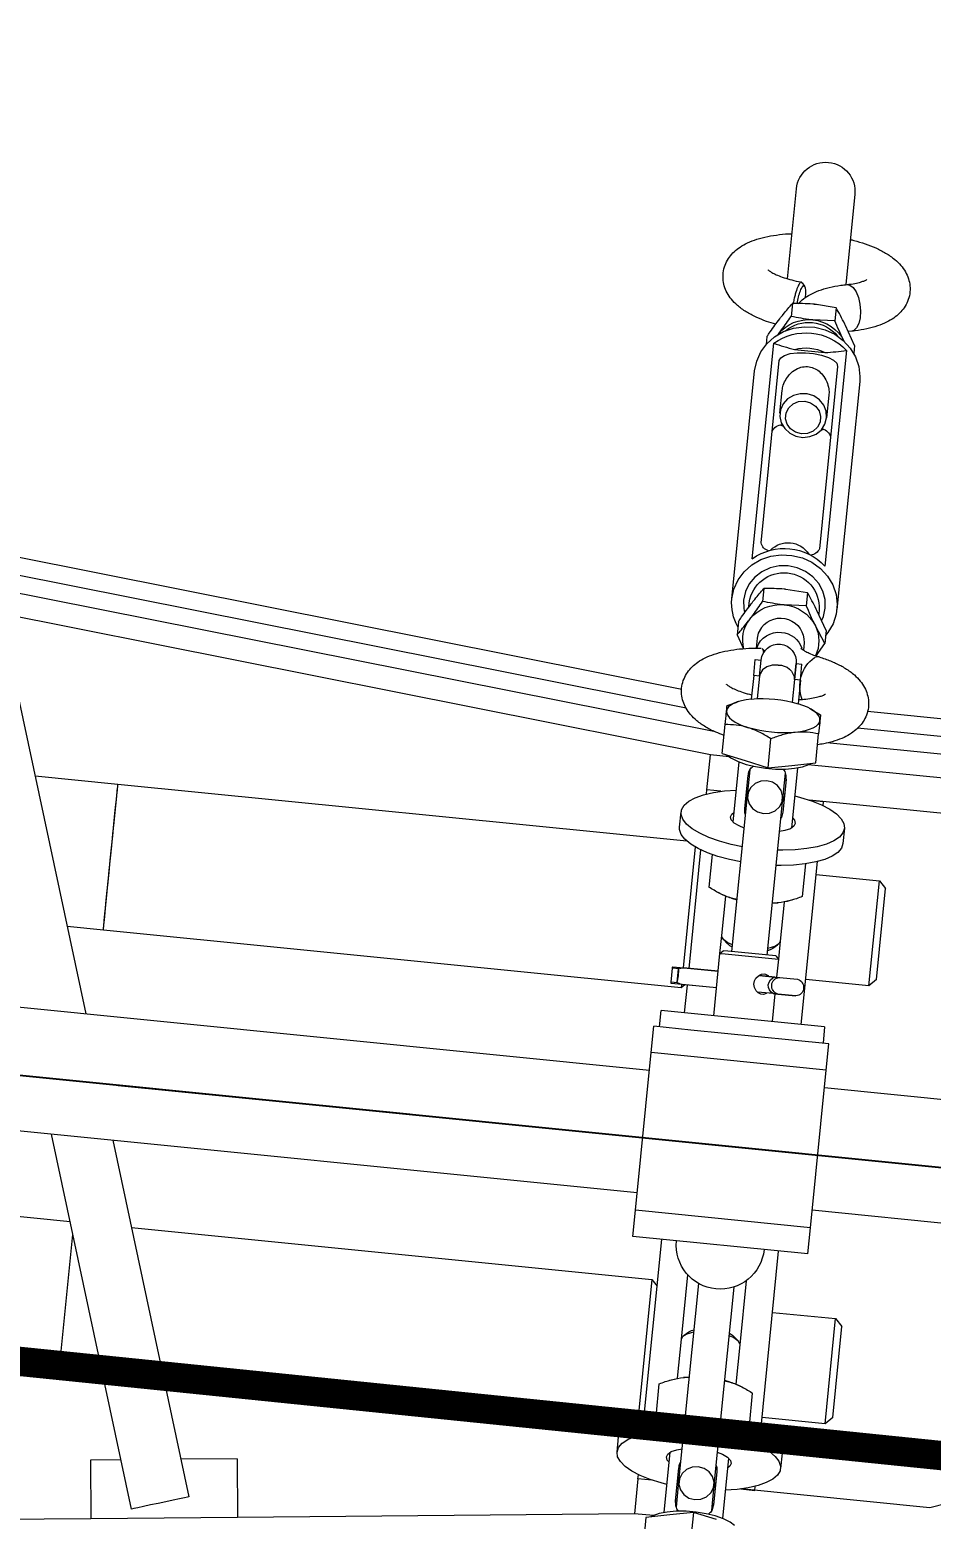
# Model space of a CAD drawing. Header units: millimetres. Extents: x -37020 to 35906, y -101 to 52234.
# Drawn here: x -38.537 to -38.23, y 323.884 to 324.392 of the extents above; entities that cross this region are included whole.
import ezdxf

# ---------------------------------------------------------------- set-up
doc = ezdxf.new("R2010")
doc.units = ezdxf.units.MM
doc.header["$PDMODE"] = 35
doc.header["$PDSIZE"] = 1
doc.linetypes.add('CENTROX2', pattern=[101.6, 63.5, -12.7, 12.7, -12.7])
doc.linetypes.add('DASHED2', pattern=[0.375, 0.25, -0.125])
for name, color, linetype in [('Catenaria', 2, 'Continuous'), ('Eje unifilar', 4, 'CENTROX2'), ('M0_EQUIPOS', 2, 'Continuous'), ('R10', 240, 'Continuous'), ('unifilar VIAS Ppales', 5, 'DASHED2')]:
    doc.layers.add(name, color=color, linetype=linetype)
doc.styles.add('Romans', font='romans.shx', dxfattribs={"width": 0.8})
doc.styles.get("Standard").update_dxf_attribs({"font": 'arial.ttf'})
doc.dimstyles.get("Standard").update_dxf_attribs({"dimtxt": 0.18, "dimasz": 0.18, "dimexe": 0.18, "dimexo": 0.0625, "dimgap": 0.09, "dimtad": 0, "dimtih": 1, "dimtoh": 1, "dimdec": 4, "dimzin": 0, "dimdsep": 46, "dimtxsty": 'Standard', "dimcen": 0.09, "dimadec": 0, "dimazin": 0, "dimtfac": 1, "dimtdec": 4, "dimtofl": 0, "dimtmove": 0, "dimatfit": 3, "dimfxl": 1, "dimtolj": 1, "dimtzin": 0, "dimarcsym": 0})

# ---------------------------------------------------------------- blocks, each defined once
blk = doc.blocks.new('enlace tol')
at = {"layer": 'Eje unifilar'}
blk.add_line((-7125.44, -43306.58, -11480), (6097.6, -44628.91, -11480), dxfattribs=at)
blk = doc.blocks.new('A$C3C3C2E3F')
at = {"layer": 'M0_EQUIPOS', "color": 1, "linetype": 'Continuous', "lineweight": 15}
for p, q in [((-10.45, -394.3), (-10.45, -969.3)), ((10.55, -969.3), (10.55, -394.3)), ((-10.95, -814.3), (-58.95, -944.3)), ((65.05, -814.3), (65.05, -977.53)), ((69.05, -814.13), (69.05, -974.75)), ((72.05, -814), (72.05, -969.79)), ((75.05, -813.88), (75.05, -968.4)), ((-58.95, -944.3), (-58.95, -976.69)), ((59.05, -944.3), (59.05, -976.69)), ((-45.25, -962.3), (-46.45, -963.5)), ((-46.45, -963.5), (-46.45, -974.3)), ((-46.45, -963.5), (-28.45, -963.5)), ((-45.25, -962.3), (-29.65, -962.3)), ((-28.45, -963.5), (-29.65, -962.3)), ((-28.45, -974.3), (-28.45, -963.5)), ((29.75, -962.3), (28.55, -963.5)), ((28.55, -963.5), (28.55, -974.3)), ((28.55, -963.5), (46.55, -963.5)), ((29.75, -962.3), (45.35, -962.3)), ((46.55, -963.5), (45.35, -962.3)), ((46.55, -974.3), (46.55, -963.5)), ((-17.95, -969.3), (-17.95, -999.3)), ((-17.95, -969.3), (-13.45, -969.3)), ((-13.45, -969.3), (-13.45, -999.3)), ((-13.45, -969.3), (13.55, -969.3)), ((13.55, -969.3), (13.55, -999.3)), ((13.55, -969.3), (18.05, -969.3)), ((18.05, -969.3), (18.05, -975.66)), ((-52.16, -970.3), (-54.78, -970.3)), ((20.85, -970.3), (18.05, -970.3)), ((20.85, -970.3), (20.85, -998.3)), ((54.87, -970.3), (52.26, -970.3)), ((-58.95, -974.3), (-58.26, -974.3)), ((-58.95, -976.69), (-58.95, -974.3)), ((-48.68, -974.3), (-17.95, -974.3)), ((20.85, -974.3), (48.78, -974.3)), ((58.35, -974.3), (59.05, -974.3)), ((59.05, -976.69), (59.05, -974.3)), ((-48.08, -976.3), (-42.5, -976.3)), ((18.05, -975.66), (18.05, -992.94)), ((25.62, -978.81), (25.62, -975.69)), ((25.62, -975.74), (25.62, -978.77)), ((28.47, -978.81), (28.47, -975.69)), ((28.47, -978.77), (28.47, -975.74)), ((48.18, -976.3), (42.59, -976.3)), ((64.66, -980.3), (65.48, -976.3)), ((65.48, -976.3), (70.45, -976.3)), ((74.47, -977.93), (73.73, -976.3)), ((83.64, -978.06), (85.87, -976.79)), ((85.87, -976.79), (88.7, -978.67)), ((88.12, -976.79), (85.87, -976.79)), ((88.12, -976.79), (91.37, -978.67)), ((130.94, -975.3), (91.88, -975.3)), ((136.95, -976.79), (135.59, -976.79)), ((136.95, -976.79), (140.2, -978.67)), ((-53.92, -979.3), (-64.25, -979.3)), ((-41.6, -978.27), (-41.74, -977.93)), ((-34.52, -979.3), (-41.25, -979.3)), ((-23.54, -979.3), (-34.52, -979.3)), ((-33.18, -980.44), (-33.85, -979.67)), ((25.62, -979.3), (20.85, -979.3)), ((25.62, -978.77), (25.62, -979.54)), ((25.62, -979.58), (25.62, -978.81)), ((25.62, -979.54), (25.62, -982.29)), ((25.62, -979.58), (25.62, -979.54)), ((25.62, -979.58), (25.62, -982.29)), ((28.47, -979.54), (28.47, -978.77)), ((28.47, -979.58), (28.47, -978.81)), ((31.55, -979.3), (28.47, -979.3)), ((28.47, -982.29), (28.47, -979.54)), ((28.47, -979.54), (28.47, -979.58)), ((28.47, -979.58), (28.47, -982.3)), ((32.05, -979.8), (31.55, -979.3)), ((34.61, -979.3), (31.55, -979.3)), ((31.55, -988.39), (31.55, -979.3)), ((32.05, -979.8), (32.05, -987.99)), ((33.94, -979.67), (33.28, -980.44)), ((41.34, -979.3), (34.61, -979.3)), ((41.83, -977.93), (41.69, -978.27)), ((64.34, -979.3), (54.01, -979.3)), ((74.63, -978.27), (74.49, -977.93)), ((91.53, -978.3), (90.73, -978.3)), ((135.95, -978.07), (99.02, -978.07)), ((133.11, -979.3), (101.86, -979.3)), ((139.31, -977.5), (139.18, -978.08)), ((162.55, -979.3), (147.17, -979.3)), ((-64.56, -980.3), (-63.74, -984.3)), ((-58.73, -981.3), (-63.11, -981.3)), ((-58.73, -981.3), (-63.11, -981.3)), ((-62.23, -981.3), (-62.23, -981.07)), ((-56.47, -981.05), (-62.08, -981.05)), ((-61.91, -981.3), (-61.91, -981.05)), ((-61.9, -981.3), (-61.9, -981.05)), ((-59.62, -981.05), (-59.64, -981.3)), ((-24.83, -981.3), (-58.73, -981.3)), ((-24.83, -981.3), (-58.73, -981.3)), ((-40.89, -981.3), (-41.01, -980.3)), ((58.82, -981.3), (32.05, -981.3)), ((62.17, -981.05), (56.56, -981.05)), ((63.2, -981.3), (58.82, -981.3)), ((59.73, -981.3), (59.71, -981.05)), ((62, -981.05), (62, -981.3)), ((62, -981.05), (62, -981.3)), ((62.32, -981.07), (62.32, -981.3)), ((63.84, -984.3), (64.66, -980.3)), ((79.26, -980.3), (75.22, -980.3)), ((79.26, -981.3), (75.39, -981.3)), ((79.26, -980.3), (79.26, -981.3)), ((79.26, -980.3), (82, -980.3)), ((82, -981.3), (79.26, -981.3)), ((79.26, -981.3), (82, -981.3)), ((82, -981.3), (82, -980.3)), ((85.67, -980.3), (84.4, -980.3)), ((91.95, -980.55), (91.74, -984.3)), ((94.2, -980.55), (91.95, -980.55)), ((94.2, -980.55), (94.41, -984.3)), ((128.1, -980.3), (124.2, -980.3)), ((135.24, -986.9), (135.24, -981.7)), ((140.78, -980.55), (140.57, -984.3)), ((143.03, -980.55), (140.78, -980.55)), ((143.03, -980.55), (143.24, -984.3)), ((-63.74, -984.3), (-68.71, -984.3)), ((-63.74, -984.3), (-64.56, -988.3)), ((63.84, -984.3), (68.81, -984.3)), ((64.66, -988.3), (63.84, -984.3)), ((143.28, -984.35), (143.25, -983.77)), ((-63.1, -987.3), (-58.73, -987.3)), ((-63.1, -987.3), (-58.73, -987.3)), ((-62.23, -987.52), (-62.23, -987.3)), ((-62.08, -987.55), (-56.47, -987.55)), ((-61.91, -987.55), (-61.91, -987.3)), ((-61.9, -987.55), (-61.9, -987.3)), ((-58.73, -987.3), (-24.83, -987.3)), ((-58.73, -987.3), (-24.83, -987.3)), ((32.05, -987.3), (58.82, -987.3)), ((40.99, -987.3), (41.1, -988.3)), ((56.56, -987.55), (62.17, -987.55)), ((58.82, -987.3), (63.21, -987.3)), ((62, -987.3), (62, -987.55)), ((62, -987.3), (62, -987.55)), ((62.32, -987.3), (62.32, -987.52)), ((79.26, -987.3), (75.39, -987.3)), ((79.26, -987.3), (82, -987.3)), ((79.26, -987.3), (79.26, -988.3)), ((79.26, -987.3), (82, -987.3)), ((82, -988.3), (82, -987.3)), ((83.97, -987.33), (83.5, -986.77)), ((146.69, -986.75), (146.15, -986.28)), ((-64.56, -988.3), (-65.39, -992.3)), ((-64.25, -989.3), (-53.92, -989.3)), ((-41.25, -989.3), (-34.52, -989.3)), ((-34.52, -989.3), (-23.54, -989.3)), ((-33.85, -988.92), (-33.18, -988.16)), ((20.85, -989.3), (31.55, -989.3)), ((25.62, -989.3), (25.62, -995.17)), ((25.62, -989.3), (25.62, -995.24)), ((28.47, -995.17), (28.47, -989.3)), ((28.47, -989.3), (28.47, -995.24)), ((31.55, -989.3), (31.55, -988.39)), ((31.55, -989.3), (32.05, -988.8)), ((31.55, -989.3), (34.61, -989.3)), ((32.05, -987.99), (32.05, -988.8)), ((33.28, -988.16), (33.94, -988.92)), ((34.61, -989.3), (41.34, -989.3)), ((54.01, -989.3), (64.34, -989.3)), ((65.48, -992.3), (64.66, -988.3)), ((79.26, -988.3), (75.22, -988.3)), ((79.26, -988.3), (82, -988.3)), ((83.93, -988.3), (85.67, -988.3)), ((94.2, -988.05), (91.95, -988.05)), ((101.86, -989.3), (133.11, -989.3)), ((124.2, -988.3), (128.1, -988.3)), ((143.03, -988.05), (140.78, -988.05)), ((147.12, -989.3), (162.55, -989.3)), ((-65.39, -992.3), (-70.35, -992.3)), ((-64.95, -991.07), (-64.95, -994.3)), ((-58.95, -991.91), (-58.95, -994.3)), ((-48.08, -992.3), (-42.5, -992.3)), ((-41.74, -990.67), (-41.6, -990.32)), ((41.69, -990.32), (41.83, -990.67)), ((48.18, -992.3), (42.59, -992.3)), ((59.05, -991.91), (59.05, -994.3)), ((65.05, -991.07), (65.05, -994.3)), ((65.48, -992.3), (70.45, -992.3)), ((73.73, -992.3), (74.47, -990.66)), ((74.48, -990.67), (74.63, -990.32)), ((85.87, -991.8), (83.61, -990.49)), ((88.12, -991.8), (85.87, -991.8)), ((90.74, -990.3), (91.53, -990.3)), ((99.02, -990.52), (135.95, -990.52)), ((136.95, -991.8), (135.59, -991.8)), ((-64.95, -994.3), (-72.31, -1061.57)), ((-58.95, -994.3), (-64.95, -994.3)), ((-58.95, -994.3), (-58.26, -994.3)), ((-48.68, -994.3), (-17.95, -994.3)), ((-24.95, -995.3), (-25.95, -994.3)), ((18.05, -992.94), (18.05, -999.3)), ((20.85, -994.3), (25.62, -994.3)), ((25.62, -994.73), (25.05, -995.3)), ((25.62, -995.17), (25.62, -997.08)), ((28.47, -994.3), (48.78, -994.3)), ((28.47, -997.08), (28.47, -995.17)), ((58.35, -994.3), (59.05, -994.3)), ((59.05, -994.3), (65.05, -994.3)), ((65.05, -994.3), (89.09, -1241.83)), ((69.05, -993.9), (69.05, -994.1)), ((69.05, -994.1), (93.07, -1241.45)), ((91.88, -993.3), (130.94, -993.3)), ((-49.95, -996.84), (-49.95, -1076.5)), ((-24.95, -995.3), (-49.09, -995.3)), ((-24.95, -1084.5), (-24.95, -995.3)), ((25.05, -995.3), (25.05, -1094.3)), ((25.62, -995.3), (25.05, -995.3)), ((25.85, -996.05), (25.85, -997.11)), ((25.85, -997.11), (28.24, -997.11)), ((28.21, -996.12), (25.88, -996.12)), ((28.24, -996.05), (28.24, -997.11)), ((49.18, -995.3), (28.47, -995.3)), ((50.05, -1094.3), (50.05, -996.84)), ((-54.78, -998.3), (-52.16, -998.3)), ((-17.95, -999.3), (-13.45, -999.3)), ((-13.45, -999.3), (13.55, -999.3)), ((-10.45, -999.3), (-10.45, -2289.3)), ((10.55, -2289.3), (10.55, -999.3)), ((13.55, -999.3), (18.05, -999.3)), ((18.05, -998.3), (20.85, -998.3)), ((52.26, -998.3), (54.87, -998.3)), ((72.56, -999.2), (83.9, -1116.02)), ((75.67, -1000.25), (86.89, -1115.76)), ((-72.31, -1061.57), (-75.02, -1086.42)), ((-62.37, -1062.65), (-72.31, -1061.57)), ((-62.37, -1062.65), (-63.41, -1072.2)), ((-10.45, -1089.14), (-69.65, -1070.2)), ((-72.69, -1079.72), (-10.45, -1099.64)), ((-64.52, -1082.34), (-65.08, -1087.5)), ((-75.02, -1086.42), (-111.45, -1419.6)), ((-65.08, -1087.5), (-75.02, -1086.42)), ((-49.95, -1087), (-49.95, -1094.3)), ((-49.95, -1094.3), (-49.95, -1240.78)), ((-49.95, -1094.3), (-27.14, -1094.3)), ((-24.95, -1206.74), (-24.95, -1095)), ((63.69, -1112.86), (10.55, -1095.86)), ((25.05, -1094.3), (25.05, -1100.5)), ((50.05, -1108.49), (50.05, -1094.3))]:
    blk.add_line(p, q, dxfattribs=at)
at = {"layer": 'M0_EQUIPOS', "color": 1, "linetype": 'Continuous', "lineweight": 15, "flags": 128}
for points in [[(-49.92, -981.3), (-50.13, -979.33), (-50.47, -977.3), (-50.93, -975.44), (-51.48, -973.82), (-52.12, -972.47), (-52.83, -971.42), (-53.59, -970.71), (-54.38, -970.34), (-55.18, -970.34), (-55.97, -970.71), (-56.73, -971.42), (-57.44, -972.47), (-58.08, -973.82), (-58.63, -975.44), (-59.09, -977.3), (-59.42, -979.3)], [(-47.31, -981.3), (-47.51, -979.33), (-47.86, -977.3), (-48.31, -975.44), (-48.86, -973.82), (-49.5, -972.47), (-50.21, -971.42), (-50.97, -970.71), (-51.76, -970.34), (-52.16, -970.3)], [(52.26, -970.3), (51.46, -970.48), (50.68, -971.02), (49.95, -971.9), (49.27, -973.11), (48.67, -974.6), (48.17, -976.35), (47.76, -978.3), (47.48, -980.4), (47.4, -981.3)], [(54.87, -970.3), (54.08, -970.48), (53.3, -971.02), (52.56, -971.9), (51.89, -973.11), (51.29, -974.6), (50.78, -976.35), (50.38, -978.3), (50.1, -980.4), (50.02, -981.3)], [(59.52, -979.3), (59.37, -978.3), (58.97, -976.35), (58.46, -974.6), (57.86, -973.11), (57.18, -971.9), (56.45, -971.02), (55.67, -970.48), (54.87, -970.3)], [(-65.22, -977.11), (-64.75, -977.93), (-64.3, -979.12), (-63.95, -980.55), (-63.73, -982.16), (-63.63, -983.87), (-63.66, -985.59), (-63.83, -987.26), (-64.11, -988.79), (-64.51, -990.11), (-65, -991.15), (-65.22, -991.49)], [(65.31, -991.49), (64.84, -990.67), (64.39, -989.48), (64.05, -988.05), (63.82, -986.44), (63.72, -984.73), (63.76, -983), (63.92, -981.34), (64.21, -979.81), (64.61, -978.49), (65.09, -977.44), (65.31, -977.11)], [(72.76, -976.3), (72.39, -976.37), (72.02, -976.57), (71.67, -976.91), (71.34, -977.37), (71.03, -977.95), (70.75, -978.64), (70.5, -979.43), (70.3, -980.3)], [(72.76, -976.3), (73.13, -976.37), (73.49, -976.57), (73.84, -976.91), (74.18, -977.37), (74.49, -977.95), (74.77, -978.64), (75.01, -979.43), (75.22, -980.3)], [(91.88, -993.3), (93.58, -993.11), (95.2, -992.57), (96.69, -991.69), (97.98, -990.5), (99.02, -989.06), (99.77, -987.42), (100.2, -985.66), (100.28, -983.84), (100.03, -982.04), (99.44, -980.34), (98.53, -978.79), (97.36, -977.47), (95.96, -976.43), (94.4, -975.71), (92.73, -975.34), (91.03, -975.34), (89.36, -975.71), (87.8, -976.43), (87.24, -976.79)], [(89.7, -977.7), (90.43, -977.47), (91.88, -977.3), (93.34, -977.47), (94.72, -977.99), (95.96, -978.83), (97, -979.93), (97.78, -981.26), (98.26, -982.74), (98.43, -984.3), (98.26, -985.86), (97.78, -987.34), (97, -988.66), (95.96, -989.77), (94.72, -990.61), (93.34, -991.12), (91.88, -991.3), (91.88, -991.3)], [(130.94, -993.3), (132.64, -993.11), (134.26, -992.57), (135.75, -991.69), (137.04, -990.5), (138.08, -989.06), (138.83, -987.42), (139.26, -985.66), (139.35, -983.84), (139.09, -982.04), (138.5, -980.34), (137.6, -978.79), (136.42, -977.47), (135.03, -976.43), (133.46, -975.71), (131.79, -975.34), (130.94, -975.3)], [(147.15, -979.1), (147.11, -978.6), (146.75, -978), (146.07, -977.43), (145.14, -976.94), (144.04, -976.57), (142.87, -976.35), (141.73, -976.3), (140.72, -976.44), (139.94, -976.74), (139.45, -977.17), (139.32, -977.49)], [(-53.12, -981.3), (-53.38, -980.37), (-53.79, -979.48), (-54.27, -978.93), (-54.78, -978.74), (-55.29, -978.93), (-55.64, -979.3)], [(-33.1, -981.3), (-33.4, -980.42), (-33.81, -979.71), (-34.28, -979.35), (-34.52, -979.3)], [(34.61, -979.3), (34.14, -979.48), (33.69, -980.03), (33.32, -980.89), (33.19, -981.3)], [(54.87, -978.74), (54.36, -978.93), (53.89, -979.48), (53.48, -980.37), (53.21, -981.3)], [(55.74, -979.3), (55.38, -978.93), (54.87, -978.74)], [(83.51, -977.5), (83.53, -977.71), (83.33, -978.3)], [(133.11, -989.3), (133.61, -989.1), (134.07, -988.5), (134.46, -987.57), (134.73, -986.38), (134.87, -985.01), (134.87, -983.59), (134.73, -982.22), (134.46, -981.02), (134.07, -980.09), (133.61, -979.5), (133.11, -979.3)], [(-61.53, -984.3), (-61.36, -983.27), (-60.87, -982.37), (-60.13, -981.7), (-59.21, -981.34), (-58.24, -981.34), (-57.32, -981.7), (-56.58, -982.37), (-56.09, -983.27), (-55.92, -984.3), (-56.09, -985.32), (-56.58, -986.23), (-57.32, -986.9), (-58.24, -987.25), (-59.21, -987.25), (-60.13, -986.9), (-60.87, -986.23), (-61.36, -985.32), (-61.53, -984.3)], [(-61.53, -984.3), (-61.36, -983.27), (-60.87, -982.37), (-60.13, -981.7), (-59.21, -981.34), (-58.24, -981.34), (-57.32, -981.7), (-56.58, -982.37), (-56.09, -983.27), (-55.92, -984.3), (-56.09, -985.32), (-56.58, -986.23), (-57.32, -986.9), (-58.24, -987.25), (-59.21, -987.25), (-60.13, -986.9), (-60.87, -986.23), (-61.36, -985.32), (-61.53, -984.3)], [(-41.01, -980.3), (-40.84, -981.24), (-40.83, -981.3)], [(25.62, -980.69), (25.52, -980.77), (25.32, -981.2), (25.32, -981.67), (25.5, -982.13), (25.83, -982.56), (26.33, -982.89), (26.9, -983.04), (27.47, -982.99), (27.97, -982.78), (28.4, -982.41), (28.7, -981.93), (28.8, -981.43), (28.8, -981.43)], [(33.28, -980.44), (33.01, -980.85), (32.81, -981.3)], [(40.93, -981.3), (40.94, -981.24), (41.1, -980.3)], [(61.62, -984.3), (61.46, -985.32), (60.97, -986.23), (60.22, -986.9), (59.31, -987.25), (58.33, -987.25), (57.42, -986.9), (56.67, -986.23), (56.18, -985.32), (56.02, -984.3), (56.18, -983.27), (56.67, -982.37), (57.42, -981.7), (58.33, -981.34), (59.31, -981.34), (60.22, -981.7), (60.97, -982.37), (61.46, -983.27), (61.62, -984.3)], [(124.2, -980.3), (125.3, -980.48), (126.3, -980.99), (127.12, -981.8), (127.68, -982.84), (127.92, -984), (127.84, -985.19), (127.43, -986.3), (126.74, -987.23), (125.82, -987.9), (124.75, -988.25), (123.64, -988.25), (122.57, -987.9), (121.65, -987.23), (120.96, -986.3), (120.55, -985.19), (120.47, -984), (120.72, -982.84), (121.27, -981.8), (122.09, -980.99), (123.09, -980.48), (124.2, -980.3)], [(121.04, -984.3), (121.21, -985.32), (121.69, -986.23), (122.44, -986.9), (123.35, -987.25), (124.33, -987.25), (125.24, -986.9), (125.99, -986.23), (126.48, -985.32), (126.65, -984.3), (126.48, -983.27), (125.99, -982.37), (125.24, -981.7), (124.33, -981.34), (123.35, -981.34), (122.44, -981.7), (121.69, -982.37), (121.21, -983.27), (121.04, -984.3)], [(122.04, -981.03), (122.07, -980.94), (122.18, -980.67)], [(81.44, -984.3), (81.3, -985.32), (80.93, -986.23), (80.35, -986.9), (79.64, -987.25), (79.26, -987.3)], [(-54.78, -998.3), (-53.98, -998.12), (-53.2, -997.58), (-52.47, -996.7), (-51.79, -995.49), (-51.19, -994), (-50.69, -992.25), (-50.29, -990.3), (-50, -988.19), (-49.92, -987.3)], [(-54.78, -989.86), (-54.27, -989.67), (-53.79, -989.11), (-53.38, -988.23), (-53.12, -987.3)], [(-52.16, -998.3), (-51.36, -998.12), (-50.59, -997.58), (-49.85, -996.7), (-49.18, -995.49), (-48.58, -994), (-48.07, -992.25), (-47.67, -990.3), (-47.39, -988.19), (-47.31, -987.3)], [(-40.83, -987.3), (-40.84, -987.36), (-41.01, -988.3)], [(-34.52, -989.3), (-34.04, -989.11), (-33.6, -988.57), (-33.22, -987.71), (-33.1, -987.3)], [(-33.18, -988.16), (-32.91, -987.75), (-32.72, -987.3)], [(33.19, -987.3), (33.49, -988.18), (33.91, -988.88), (34.37, -989.25), (34.61, -989.3)], [(41.1, -988.3), (40.94, -987.36), (40.93, -987.3)], [(47.4, -987.3), (47.61, -989.26), (47.95, -991.3), (48.41, -993.15), (48.96, -994.78), (49.6, -996.13), (50.31, -997.18), (51.07, -997.89), (51.86, -998.25), (52.26, -998.3)], [(50.02, -987.3), (50.23, -989.26), (50.57, -991.3), (51.02, -993.15), (51.58, -994.78), (52.22, -996.13), (52.92, -997.18), (53.68, -997.89), (54.47, -998.25), (55.27, -998.25), (56.06, -997.89), (56.82, -997.18), (57.53, -996.13), (58.17, -994.78), (58.73, -993.15), (59.18, -991.3), (59.52, -989.3)], [(53.21, -987.3), (53.48, -988.23), (53.89, -989.11), (54.36, -989.67), (54.87, -989.86), (55.38, -989.67), (55.74, -989.3)], [(122.18, -987.93), (122.07, -987.65), (122.04, -987.57)], [(-59.42, -989.3), (-59.27, -990.3), (-58.87, -992.25), (-58.37, -994), (-57.77, -995.49), (-57.09, -996.7), (-56.35, -997.58), (-55.58, -998.12), (-54.78, -998.3)], [(-55.64, -989.3), (-55.29, -989.67), (-54.78, -989.86)], [(72.76, -992.3), (72.39, -992.23), (72.02, -992.03), (71.67, -991.69), (71.34, -991.23), (71.03, -990.65), (70.75, -989.96), (70.5, -989.17), (70.3, -988.3)], [(75.22, -988.3), (75.01, -989.17), (74.77, -989.96), (74.49, -990.65), (74.18, -991.23), (73.84, -991.69), (73.49, -992.03), (73.13, -992.23), (72.76, -992.3)], [(85.67, -988.3), (86.5, -988.2), (87.54, -987.76)], [(91.88, -991.3), (90.43, -991.12), (89.78, -990.93)], [(-69.65, -1070.2), (-69.7, -1070.38), (-69.87, -1070.89), (-70.13, -1071.71), (-70.47, -1072.77), (-70.86, -1073.99), (-71.27, -1075.29), (-71.68, -1076.56), (-72.05, -1077.71), (-72.35, -1078.66), (-72.57, -1079.33), (-72.68, -1079.68), (-72.69, -1079.72)], [(25.05, -1094.3), (25.23, -1094.3), (25.76, -1094.3), (26.63, -1094.3), (27.82, -1094.3), (29.29, -1094.3), (30.99, -1094.3), (32.89, -1094.3), (34.91, -1094.3), (37.02, -1094.3), (39.13, -1094.3), (41.21, -1094.3), (43.17, -1094.3), (44.98, -1094.3), (46.57, -1094.3), (47.9, -1094.3), (48.94, -1094.3), (49.64, -1094.3), (50, -1094.3), (50.05, -1094.3)], [(25.05, -1094.3), (25.05, -1094.3), (25.29, -1094.3), (25.88, -1094.3), (26.81, -1094.3), (28.05, -1094.3), (29.56, -1094.3), (31.3, -1094.3), (33.22, -1094.3), (35.26, -1094.3), (37.37, -1094.3), (39.48, -1094.3), (41.54, -1094.3), (43.49, -1094.3), (45.26, -1094.3), (46.81, -1094.3), (48.1, -1094.3), (49.08, -1094.3), (49.73, -1094.3), (50.03, -1094.3), (50.05, -1094.3)]]:
    blk.add_lwpolyline(points, dxfattribs=at)
at = {"layer": 'M0_EQUIPOS', "color": 1, "linetype": 'Continuous', "lineweight": 15}
for centre, radius, start, end in [((27.05, -975.97), 1.45, 10.9623, 169.0376), ((-17.95, -984.3), 7.5, 90, 270), ((25.85, -975.74), 0.23, 169.0376, 180), ((28.25, -975.74), 0.23, 360, 10.9623), ((-52.32, -982.5), 11.53, 11.0314, 21.5302), ((27.05, -978.54), 1.45, 190.9623, 349.0376), ((27.05, -979.05), 1.52, 200.3383, 339.6617), ((28.25, -978.77), 0.23, 349.0376, 360), ((52.15, -982.43), 11.25, 158.3425, 169.0959), ((78.78, -974.2), 6.12, 243.1797, 317.9982), ((85.67, -983.54), 5.74, 58.0477, 110.5397), ((85.16, -984.22), 6.59, 359.3168, 57.4), ((91.22, -984.3), 6.01, 272.903, 87.097), ((91.93, -984.3), 9.44, 318.7315, 41.2685), ((102.42, -981.02), 1.81, 107.9313, 168.5737), ((120.34, -981.13), 1.94, 7.4892, 71.1731), ((128.86, -984.3), 9.44, 318.7315, 41.2685), ((133.98, -984.22), 6.59, 359.3234, 57.3784), ((133.85, -984.3), 6.26, 314.6888, 45.3112), ((162.55, -984.3), 5, 360, 90), ((-35.45, -982.23), 2.88, 18.7757, 38.3026), ((90.89, -984.3), 20.97, 169.0051, 190.9949), ((54.63, -984.3), 20.97, 349.0051, 10.9949), ((78.78, -983.93), 2.68, 352.1754, 79.8121), ((82, -984.3), 3, 270, 90), ((83.02, -984.23), 4.01, 359.0474, 65.2), ((85.43, -984.33), 4.03, 301.5546, 86.5637), ((98.23, -984.3), 4.15, 308.0151, 51.9849), ((128.26, -984.3), 7.46, 339.6058, 20.3942), ((83.11, -984.41), 3.91, 282.6177, 1.6593), ((85.16, -984.38), 6.59, 302.5997, 0.6831), ((133.98, -984.38), 6.59, 302.6222, 0.676), ((162.55, -984.3), 5, 270, 360), ((35.55, -986.37), 2.89, 198.7399, 218.2368), ((-52.33, -986.09), 11.53, 338.4725, 348.9659), ((52.16, -986.17), 11.26, 190.9051, 201.6565), ((85.67, -985.07), 5.73, 249.0076, 301.9867), ((102.42, -987.57), 1.81, 191.4259, 252.0665), ((120.34, -987.47), 1.94, 288.8293, 352.5084), ((91.9, -985.27), 8.03, 234.4762, 269.8359)]:
    blk.add_arc(centre, radius, start, end, dxfattribs=at)
for centre, major_axis, ratio, start_param, end_param in [((27.05, -994.82), (0, 2.18), 0.664664, 1.762125, 2.208164), ((27.05, -994.82), (0, 2.18), 0.664664, 4.075021, 4.52106), ((25.85, -997.08), (0.23, 0), 0.133892, 2.950264, 4.712389), ((27.05, -996.27), (1.45, 0), 0.171089, 0.637368, 2.504225), ((28.25, -997.08), (0.23, 0), 0.133892, 4.712389, 6.474514)]:
    blk.add_ellipse(centre, major_axis=major_axis, ratio=ratio, start_param=start_param, end_param=end_param, dxfattribs=at)
for points, knots in [([(83.51, -977.5), (83.44, -977.15), (83.22, -976.14), (82.75, -974.56), (82.03, -972.79), (81.17, -971.31), (80.19, -970.13), (79.15, -969.28), (78.02, -968.67), (76.75, -968.31), (75.42, -968.26), (74.13, -968.54), (72.98, -969.07), (71.97, -969.81), (71.06, -970.76), (70.23, -971.96), (69.49, -973.45), (68.93, -974.92), (68.68, -975.95), (68.59, -976.3)], [0, 0, 0, 0, 0.037471, 0.110792, 0.186664, 0.266865, 0.329462, 0.385208, 0.43724, 0.487495, 0.542133, 0.593958, 0.644513, 0.696197, 0.75164, 0.813729, 0.884391, 0.960555, 1, 1, 1, 1]), ([(154.83, -979.3), (154.8, -979.1), (154.69, -978.2), (154.37, -976.68), (153.85, -974.79), (153.16, -973.02), (152.32, -971.51), (151.37, -970.29), (150.34, -969.39), (149.22, -968.75), (147.97, -968.34), (146.63, -968.25), (145.32, -968.48), (144.15, -968.98), (143.12, -969.7), (142.2, -970.62), (141.36, -971.78), (140.6, -973.23), (139.94, -974.96), (139.54, -976.44), (139.35, -977.31), (139.31, -977.5)], [0, 0, 0, 0, 0.01816, 0.082308, 0.147931, 0.216004, 0.287837, 0.345689, 0.396768, 0.444133, 0.48967, 0.539497, 0.58654, 0.632228, 0.678613, 0.728035, 0.783109, 0.845859, 0.914292, 0.981909, 1, 1, 1, 1]), ([(-41.01, -980.3), (-41.03, -980.2), (-41.18, -979.49), (-41.61, -978.13), (-42.2, -976.91), (-42.5, -976.3)], [0, 0, 0, 0, 0.070083, 0.530811, 1, 1, 1, 1]), ([(42.59, -976.3), (42.27, -976.95), (41.63, -978.26), (41.28, -979.61), (41.1, -980.3)], [0, 0, 0, 0, 0.495435, 1, 1, 1, 1]), ([(70.45, -976.3), (70.5, -976.95), (70.61, -978.26), (70.4, -979.61), (70.3, -980.3)], [0, 0, 0, 0, 0.495472, 1, 1, 1, 1]), ([(72.76, -976.3), (72.63, -976.3), (72.05, -976.3), (71.15, -976.3), (70.45, -976.3)], [0, 0, 0, 0, 0.214403, 1, 1, 1, 1]), ([(73.73, -976.3), (73.7, -976.3), (73.56, -976.3), (73.12, -976.3), (72.76, -976.3)], [0, 0, 0, 0, 0.188699, 1, 1, 1, 1]), ([(75.94, -980.25), (75.98, -979.96), (76.09, -979.17), (76.36, -978.07), (76.68, -977.03), (76.99, -976.32), (77.21, -975.93), (77.34, -975.79), (77.3, -975.82), (77.3, -975.82)], [0, 0, 0, 0, 0.11423, 0.31659, 0.512334, 0.679761, 0.835802, 0.983031, 1, 1, 1, 1]), ([(147.15, -979.1), (147.2, -978.86), (147.35, -978.19), (147.63, -977.25), (147.96, -976.44), (148.2, -975.98), (148.35, -975.8), (148.32, -975.83), (148.31, -975.83)], [0, 0, 0, 0, 0.1277181, 0.3614898, 0.5862425, 0.7737651, 0.9499173, 1, 1, 1, 1]), ([(84.67, -980.76), (84.67, -980.76), (84.69, -980.78), (84.52, -980.55), (84.27, -980.05), (83.96, -979.26), (83.7, -978.37), (83.56, -977.73), (83.51, -977.5)], [0, 0, 0, 0, 0.086557, 0.264049, 0.452364, 0.655762, 0.873827, 1, 1, 1, 1]), ([(88.7, -978.67), (88.78, -978.71), (89.81, -979.35), (90.92, -979.97), (91.95, -980.55)], [0, 0, 0, 0, 0.070282, 1, 1, 1, 1]), ([(91.37, -978.67), (91.44, -978.71), (92.46, -979.35), (93.36, -979.97), (94.2, -980.55)], [0, 0, 0, 0, 0.07013, 1, 1, 1, 1]), ([(135.24, -981.7), (135.34, -981.07), (135.54, -979.8), (135.82, -978.65), (135.95, -978.07)], [0, 0, 0, 0, 0.495455, 1, 1, 1, 1]), ([(137.53, -978.67), (137.61, -978.71), (138.63, -979.35), (139.75, -979.97), (140.78, -980.55)], [0, 0, 0, 0, 0.0700767, 1, 1, 1, 1]), ([(140.2, -978.67), (140.27, -978.71), (141.29, -979.35), (142.19, -979.97), (143.03, -980.55)], [0, 0, 0, 0, 0.070352, 1, 1, 1, 1]), ([(143.09, -987.05), (143.4, -986.79), (144.07, -986.22), (144.9, -985.12), (145.69, -983.75), (146.37, -982.08), (146.85, -980.49), (147.08, -979.45), (147.15, -979.1)], [0, 0, 0, 0, 0.142094, 0.303397, 0.48696, 0.69077, 0.89628, 1, 1, 1, 1]), ([(-62.08, -981.05), (-62.36, -981.08), (-62.94, -981.14), (-63.5, -981.44), (-63.73, -981.73), (-63.79, -981.81)], [0, 0, 0, 0, 0.417379, 0.832203, 1, 1, 1, 1]), ([(-59.17, -981.05), (-58.87, -981.06), (-58.48, -981.08), (-58.2, -981.26), (-58.13, -981.3)], [0, 0, 0, 0, 0.774367, 1, 1, 1, 1]), ([(-55.3, -981.3), (-55.37, -981.27), (-55.73, -981.07), (-56.13, -981.06), (-56.47, -981.05)], [0, 0, 0, 0, 0.168771, 1, 1, 1, 1]), ([(28.8, -981.43), (28.78, -981.28), (28.75, -980.99), (28.56, -980.77), (28.47, -980.68)], [0, 0, 0, 0, 0.533251, 1, 1, 1, 1]), ([(41.1, -980.3), (41.08, -980.39), (41.01, -980.73), (40.99, -981.06), (40.98, -981.3)], [0, 0, 0, 0, 0.283363, 1, 1, 1, 1]), ([(56.56, -981.05), (56.25, -981.06), (55.85, -981.08), (55.48, -981.26), (55.39, -981.3)], [0, 0, 0, 0, 0.774216, 1, 1, 1, 1]), ([(58.23, -981.3), (58.28, -981.27), (58.55, -981.07), (58.94, -981.06), (59.26, -981.05)], [0, 0, 0, 0, 0.168348, 1, 1, 1, 1]), ([(63.91, -981.79), (63.9, -981.78), (63.7, -981.48), (63.14, -981.17), (62.48, -981.09), (62.17, -981.05)], [0, 0, 0, 0, 0.026518, 0.555778, 1, 1, 1, 1]), ([(70.3, -980.3), (70.28, -980.39), (70.12, -981.11), (69.7, -982.47), (69.11, -983.68), (68.81, -984.3)], [0, 0, 0, 0, 0.0700844, 0.5308003, 1, 1, 1, 1]), ([(128.1, -988.3), (128.39, -988.28), (129.08, -988.23), (130.29, -987.78), (131.43, -986.98), (132.24, -985.87), (132.59, -984.72), (132.54, -983.6), (132.13, -982.56), (131.39, -981.62), (130.37, -980.86), (129.27, -980.44), (128.48, -980.28), (128.16, -980.31), (128.11, -980.31)], [0, 0, 0, 0, 0.067759, 0.159522, 0.284487, 0.384687, 0.468567, 0.552682, 0.632308, 0.719692, 0.825116, 0.920378, 0.98664, 1, 1, 1, 1]), ([(68.81, -984.3), (69.13, -984.95), (69.77, -986.26), (70.12, -987.61), (70.3, -988.3)], [0, 0, 0, 0, 0.495474, 1, 1, 1, 1]), ([(91.74, -984.3), (91.74, -984.39), (91.75, -985.65), (91.85, -986.9), (91.95, -988.05)], [0, 0, 0, 0, 0.070207, 1, 1, 1, 1]), ([(94.41, -984.3), (94.41, -984.39), (94.4, -985.65), (94.3, -986.9), (94.2, -988.05)], [0, 0, 0, 0, 0.070208, 1, 1, 1, 1]), ([(140.57, -984.3), (140.57, -984.39), (140.58, -985.65), (140.68, -986.9), (140.78, -988.05)], [0, 0, 0, 0, 0.0702092, 1, 1, 1, 1]), ([(143.24, -984.3), (143.23, -984.39), (143.23, -985.65), (143.13, -986.9), (143.03, -988.05)], [0, 0, 0, 0, 0.070207, 1, 1, 1, 1]), ([(-63.81, -986.8), (-63.8, -986.82), (-63.6, -987.11), (-63.05, -987.43), (-62.38, -987.51), (-62.08, -987.55)], [0, 0, 0, 0, 0.02671, 0.555871, 1, 1, 1, 1]), ([(-58.14, -987.3), (-58.18, -987.33), (-58.45, -987.53), (-58.84, -987.54), (-59.17, -987.55)], [0, 0, 0, 0, 0.168252, 1, 1, 1, 1]), ([(-56.47, -987.55), (-56.16, -987.53), (-55.75, -987.52), (-55.38, -987.34), (-55.3, -987.3)], [0, 0, 0, 0, 0.774386, 1, 1, 1, 1]), ([(-41.01, -988.3), (-40.99, -988.2), (-40.92, -987.87), (-40.9, -987.54), (-40.88, -987.3)], [0, 0, 0, 0, 0.283351, 1, 1, 1, 1]), ([(55.4, -987.3), (55.46, -987.33), (55.82, -987.53), (56.23, -987.54), (56.56, -987.55)], [0, 0, 0, 0, 0.168191, 1, 1, 1, 1]), ([(59.26, -987.55), (58.96, -987.53), (58.58, -987.52), (58.29, -987.34), (58.23, -987.3)], [0, 0, 0, 0, 0.774352, 1, 1, 1, 1]), ([(62.17, -987.55), (62.46, -987.52), (63.03, -987.46), (63.59, -987.16), (63.82, -986.87), (63.89, -986.79)], [0, 0, 0, 0, 0.417379, 0.832203, 1, 1, 1, 1]), ([(68.58, -992.3), (68.72, -992.8), (69.02, -993.96), (69.68, -995.6), (70.51, -997.11), (71.48, -998.32), (72.5, -999.21), (73.62, -999.86), (74.87, -1000.26), (76.21, -1000.35), (77.52, -1000.11), (78.69, -999.61), (79.72, -998.89), (80.64, -997.97), (81.47, -996.8), (82.23, -995.35), (82.89, -993.62), (83.42, -991.67), (83.79, -989.66), (83.97, -988.23), (84.02, -987.51), (84.03, -987.47)], [0, 0, 0, 0, 0.050948, 0.118036, 0.188837, 0.2457, 0.295915, 0.342538, 0.38737, 0.436415, 0.482717, 0.527692, 0.57341, 0.622143, 0.676479, 0.738381, 0.805814, 0.872386, 0.936895, 0.996108, 1, 1, 1, 1]), ([(83.9, -987.32), (83.88, -987.28), (83.83, -987.16), (83.48, -987.05), (83.28, -986.99)], [0, 0, 0, 0, 0.429292, 1, 1, 1, 1]), ([(135.95, -990.52), (135.82, -989.95), (135.54, -988.8), (135.34, -987.54), (135.24, -986.9)], [0, 0, 0, 0, 0.496929, 1, 1, 1, 1]), ([(146.62, -986.76), (146.68, -986.79), (146.89, -986.92), (146.62, -987.17), (145.88, -987.46), (144.88, -987.68), (143.92, -987.82), (143.33, -987.89), (143.01, -987.91), (142.96, -987.91)], [0, 0, 0, 0, 0.094741, 0.321308, 0.524208, 0.74277, 0.858504, 0.97809, 1, 1, 1, 1]), ([(143.08, -987.24), (143.46, -987.21), (144.3, -987.12), (145.36, -986.9), (146.09, -986.64), (146.31, -986.37), (145.98, -986.14), (145.24, -986), (144.52, -985.98), (144.2, -985.97)], [0, 0, 0, 0, 0.128559, 0.279076, 0.429898, 0.580806, 0.731469, 0.882155, 1, 1, 1, 1]), ([(148.31, -992.76), (148.31, -992.76), (148.33, -992.78), (148.16, -992.56), (147.91, -992.07), (147.61, -991.28), (147.3, -990.22), (147.03, -988.91), (146.86, -987.76), (146.8, -987.06), (146.78, -986.88)], [0, 0, 0, 0, 0.058193, 0.183489, 0.316306, 0.459768, 0.613619, 0.776003, 0.944649, 1, 1, 1, 1]), ([(-42.5, -992.3), (-42.18, -991.65), (-41.53, -990.34), (-41.18, -988.98), (-41.01, -988.3)], [0, 0, 0, 0, 0.495468, 1, 1, 1, 1]), ([(41.1, -988.3), (41.12, -988.39), (41.28, -989.11), (41.7, -990.47), (42.29, -991.68), (42.59, -992.3)], [0, 0, 0, 0, 0.0700875, 0.5307798, 1, 1, 1, 1]), ([(70.3, -988.3), (70.32, -988.39), (70.46, -989.11), (70.59, -990.47), (70.5, -991.68), (70.45, -992.3)], [0, 0, 0, 0, 0.070082, 0.530778, 1, 1, 1, 1]), ([(77.29, -992.76), (77.3, -992.77), (77.32, -992.8), (77.17, -992.61), (76.94, -992.16), (76.63, -991.42), (76.32, -990.39), (76.08, -989.33), (75.97, -988.58), (75.93, -988.3)], [0, 0, 0, 0, 0.047802, 0.195437, 0.350925, 0.518795, 0.699182, 0.89004, 1, 1, 1, 1]), ([(85.87, -991.8), (86.1, -991.65), (86.97, -991.03), (87.96, -990.4), (88.7, -989.93)], [0, 0, 0, 0, 0.2575, 1, 1, 1, 1]), ([(88.12, -991.8), (88.41, -991.65), (89.52, -991.04), (90.58, -990.4), (91.37, -989.93)], [0, 0, 0, 0, 0.2576111, 1, 1, 1, 1]), ([(88.7, -989.93), (88.98, -989.76), (90.02, -989.12), (91.14, -988.5), (91.95, -988.05)], [0, 0, 0, 0, 0.268818, 1, 1, 1, 1]), ([(91.37, -989.93), (91.64, -989.76), (92.66, -989.12), (93.55, -988.5), (94.2, -988.05)], [0, 0, 0, 0, 0.26865, 1, 1, 1, 1]), ([(136.95, -991.8), (137.24, -991.65), (138.35, -991.04), (139.41, -990.4), (140.2, -989.93)], [0, 0, 0, 0, 0.257616, 1, 1, 1, 1]), ([(137.53, -989.93), (137.81, -989.76), (138.85, -989.12), (139.97, -988.5), (140.78, -988.05)], [0, 0, 0, 0, 0.268615, 1, 1, 1, 1]), ([(139.21, -990.51), (139.31, -991.05), (139.55, -992.27), (140.07, -994.02), (140.79, -995.78), (141.64, -997.27), (142.62, -998.45), (143.66, -999.31), (144.79, -999.92), (146.05, -1000.28), (147.38, -1000.33), (148.68, -1000.06), (149.83, -999.54), (150.85, -998.8), (151.75, -997.85), (152.58, -996.65), (153.33, -995.17), (153.98, -993.41), (154.47, -991.44), (154.76, -990.05), (154.84, -989.31), (154.84, -989.3)], [0, 0, 0, 0, 0.051206, 0.11583, 0.183006, 0.253993, 0.309556, 0.359003, 0.405132, 0.449666, 0.498105, 0.54402, 0.588802, 0.634568, 0.683618, 0.738531, 0.801035, 0.868476, 0.934555, 0.998625, 1, 1, 1, 1]), ([(140.2, -989.93), (140.47, -989.76), (141.49, -989.12), (142.38, -988.5), (143.03, -988.05)], [0, 0, 0, 0, 0.268656, 1, 1, 1, 1]), ([(70.45, -992.3), (71.15, -992.3), (72.05, -992.3), (72.63, -992.3), (72.76, -992.3)], [0, 0, 0, 0, 0.785597, 1, 1, 1, 1]), ([(72.76, -992.3), (73.12, -992.3), (73.56, -992.3), (73.7, -992.3), (73.73, -992.3)], [0, 0, 0, 0, 0.811301, 1, 1, 1, 1])]:
    blk.add_open_spline(points, degree=3, knots=knots, dxfattribs=at)
blk = doc.blocks.new('*D248')
at = {"layer": 'Defpoints', "color": 0, "transparency": 16777216}
for p in [(-63.55313, 326.50437), (-17.56119, 322.40797), (-17.62343, 321.80023)]:
    blk.add_point(p, dxfattribs=at)
at = {"layer": 'Catenaria', "color": 3, "linetype": 'Continuous', "transparency": 16777216, "insert": (-37.67191, 324.84468), "char_height": 0.5, "attachment_point": 5, "rotation": 354.1521, "style": 'Romans'}
blk.add_mtext('\\A1;46.17', dxfattribs=at)

msp = doc.modelspace()

# ---------------------------------------------------------------- linework, layer by layer
at = {"layer": 'Catenaria', "linetype": 'Continuous', "const_width": 0.01, "elevation": -11.48}
msp.add_lwpolyline([(-83.14487, 328.4957), (-17.62343, 321.80023), (3.69923, 319.62132)], dxfattribs=at)
at = {"layer": 'unifilar VIAS Ppales', "ltscale": 10, "elevation": -11.48}
msp.add_lwpolyline([(-3.18256, 321.99563, -0.024862), (-33.0343, 323.48453), (-46.25734, 324.80687, 0.024923), (-76.10908, 326.29577)], format="xyb", dxfattribs=at)

# ---------------------------------------------------------------- block references
at = {"layer": 'Catenaria', "color": 1, "ltscale": 4, "xscale": -0.001999999999955285, "yscale": 0.001999999999955285, "zscale": 0.001999999999955285, "rotation": 264.2892873491125}
msp.add_blockref('A$C3C3C2E3F', (-36.33928, 323.81714, -22.96), dxfattribs=at)
at = {"layer": 'R10', "linetype": 'Continuous', "xscale": 0.001, "yscale": 0.001, "zscale": 0.001, "rotation": 180}
msp.add_blockref('enlace tol', (-40.15974, 280.17795), dxfattribs=at)

# ---------------------------------------------------------------- dimensions: what is measured, and where the dimension line sits
at = {"layer": 'Catenaria', "linetype": 'Continuous'}
dim = msp.add_linear_dim(base=(-17.56119, 322.40797), p1=(-63.55313, 326.50437, -11.48), p2=(-17.62343, 321.80023), angle=354.1521, dimstyle='Standard', override={"dimscale": 0.1, "dimtxt": 5, "dimasz": 2.5, "dimexe": 1, "dimexo": 1, "dimgap": 1.25, "dimtad": 1, "dimtih": 0, "dimtoh": 0, "dimdec": 2, "dimzin": 1, "dimtxsty": 'Romans', "dimcen": 1, "dimse1": 1, "dimse2": 1, "dimsd1": 1, "dimsd2": 1, "dimclrd": 2, "dimclre": 1, "dimclrt": 3, "dimaunit": 1, "dimadec": 3, "dimtdec": 2, "dimtix": 1, "dimtofl": 1, "dimatfit": 0, "dimtzin": 8}, dxfattribs=at)
dim.commit()
dim.dimension.update_dxf_attribs({"geometry": '*D248', "text_midpoint": (-37.71012, 324.47163), "dimtype": 161})

doc.saveas('drawing.dxf')
